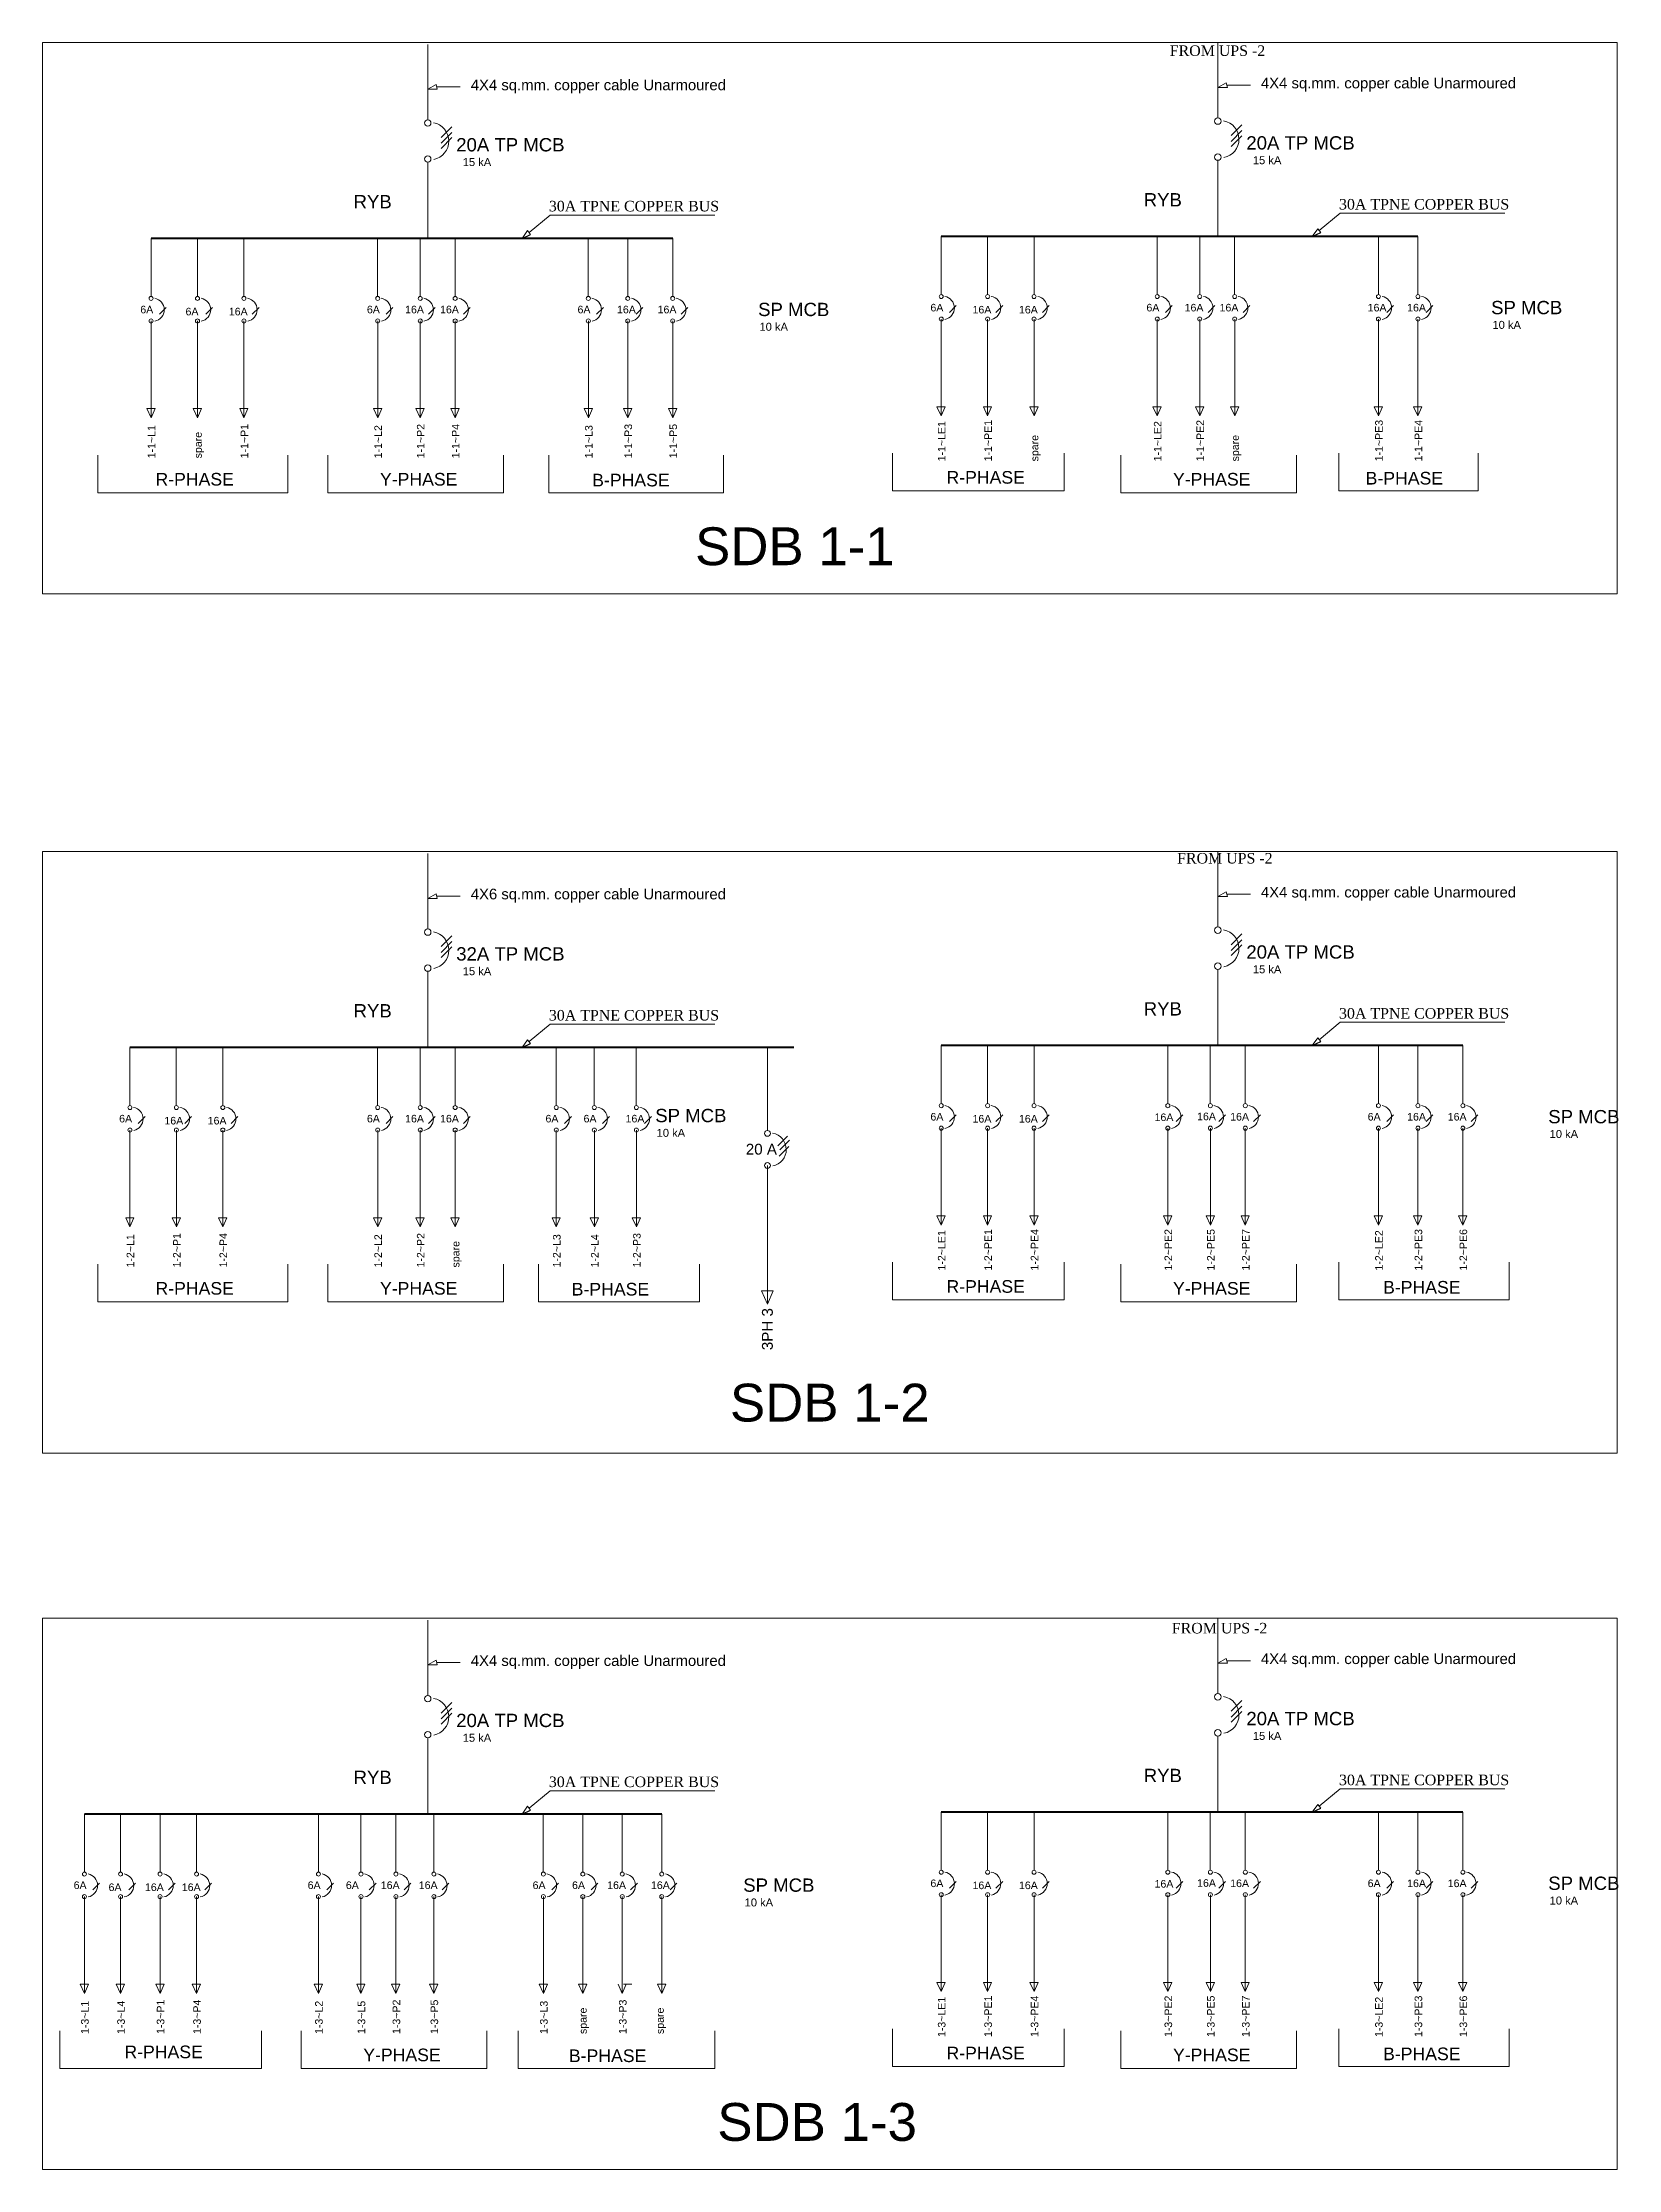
# Model space of a CAD drawing. Header units: millimetres. Extents: x 2399484 to 3337895, y 3598750 to 3969149.
# Drawn here: x 3036781 to 3099666, y 3727049 to 3811900 of the extents above; entities that cross this region are included whole.
import ezdxf

# ---------------------------------------------------------------- set-up
doc = ezdxf.new("R2010")
doc.units = ezdxf.units.MM
doc.header["$MEASUREMENT"] = 0
doc.layers.add('7 POWER PT WIRING', color=3, linetype='Continuous', lineweight=25)
doc.layers.add('Singleline', color=82, linetype='Continuous', lineweight=20)
doc.styles.add('ARIAL', font='arial.ttf')
doc.styles.add('MM', font='dutch.ttf')
doc.styles.add('ROOM', font='arial.ttf')

msp = doc.modelspace()

# ---------------------------------------------------------------- linework, layer by layer
at = {"layer": '7 POWER PT WIRING'}
for p, q in [((3055913.7, 3804087), (3056258.3, 3804247.2)), ((3087442.8, 3804162.2), (3087787.3, 3804322.4)), ((3055913.7, 3771808.6), (3056258.3, 3771968.8)), ((3087442.8, 3771883.9), (3087787.3, 3772044)), ((3055913.7, 3741227), (3056258.3, 3741387.2)), ((3087442.8, 3741302.2), (3087787.3, 3741462.4))]:
    msp.add_line(p, q, dxfattribs=at)
at = {"layer": 'Singleline', "ltscale": 3}
for p, q in [((3099609.5, 3811900.5), (3036780.8, 3811900.5)), ((3036780.8, 3811900.5), (3036780.8, 3789909.4)), ((3099609.5, 3789909.4), (3099609.5, 3811900.5)), ((3036780.8, 3789909.4), (3099609.5, 3789909.4)), ((3099609.5, 3779622.1), (3036780.8, 3779622.1)), ((3036780.8, 3779622.1), (3036780.8, 3755630)), ((3099609.5, 3755630), (3099609.5, 3779622.1)), ((3036780.8, 3755630), (3099609.5, 3755630)), ((3099609.5, 3749040.5), (3036780.8, 3749040.5)), ((3036780.8, 3749040.5), (3036780.8, 3727049.4)), ((3099609.5, 3727049.4), (3099609.5, 3749040.5)), ((3036780.8, 3727049.4), (3099609.5, 3727049.4))]:
    msp.add_line(p, q, dxfattribs=at)
at = {"layer": 'Singleline'}
for p, q in [((3052152.9, 3808820.2), (3052152.9, 3811825.3)), ((3083682, 3808895.4), (3083682, 3811900.5)), ((3052483.6, 3810223.9), (3052152.9, 3810036.6)), ((3052532.9, 3810036.6), (3052152.9, 3810036.6)), ((3084012.6, 3810299.1), (3083682, 3810111.8)), ((3084061.9, 3810111.8), (3083682, 3810111.8)), ((3052151.9, 3804087), (3052152.5, 3806788.4)), ((3052152.9, 3805872.8), (3052152.9, 3807126.4)), ((3083681, 3804162.2), (3083681.6, 3806863.6)), ((3083682, 3805948), (3083682, 3807201.6)), ((3056134.6, 3804396.2), (3055913.7, 3804087)), ((3087663.6, 3804471.4), (3087442.8, 3804162.2)), ((3052152.9, 3776541.8), (3052152.9, 3779546.9)), ((3083682, 3776617), (3083682, 3779622.1)), ((3052483.6, 3777945.5), (3052152.9, 3777758.2)), ((3052532.9, 3777758.2), (3052152.9, 3777758.2)), ((3084012.6, 3778020.7), (3083682, 3777833.4)), ((3084061.9, 3777833.4), (3083682, 3777833.4)), ((3052151.9, 3771808.6), (3052152.5, 3774510.1)), ((3052152.9, 3773594.4), (3052152.9, 3774848)), ((3083681, 3771883.9), (3083681.6, 3774585.3)), ((3083682, 3773669.6), (3083682, 3774923.2)), ((3056134.6, 3772117.8), (3055913.7, 3771808.6)), ((3087663.6, 3772193), (3087442.8, 3771883.9)), ((3052152.9, 3745960.2), (3052152.9, 3748965.3)), ((3083682, 3746035.4), (3083682, 3749040.5)), ((3052483.6, 3747363.9), (3052152.9, 3747176.6)), ((3052532.9, 3747176.6), (3052152.9, 3747176.6)), ((3084012.6, 3747439.1), (3083682, 3747251.8)), ((3084061.9, 3747251.8), (3083682, 3747251.8)), ((3052151.9, 3741227), (3052152.5, 3743928.4)), ((3052152.9, 3743012.8), (3052152.9, 3744266.4)), ((3083681, 3741302.2), (3083681.6, 3744003.6)), ((3083682, 3743088), (3083682, 3744341.6)), ((3056134.6, 3741536.2), (3055913.7, 3741227)), ((3087663.6, 3741611.4), (3087442.8, 3741302.2))]:
    msp.add_line(p, q, dxfattribs=at)
at = {"layer": 'Singleline', "ltscale": 2.5}
for p, q in [((3052483.6, 3810223.9), (3052532.9, 3810036.6)), ((3084012.6, 3810299.1), (3084061.9, 3810111.8)), ((3056134.6, 3804396.2), (3056258.3, 3804247.2)), ((3087663.6, 3804471.4), (3087787.3, 3804322.4)), ((3052483.6, 3777945.5), (3052532.9, 3777758.2)), ((3084012.6, 3778020.7), (3084061.9, 3777833.4)), ((3056134.6, 3772117.8), (3056258.3, 3771968.8)), ((3087663.6, 3772193), (3087787.3, 3772044)), ((3052483.6, 3747363.9), (3052532.9, 3747176.6)), ((3084012.6, 3747439.1), (3084061.9, 3747251.8)), ((3056134.6, 3741536.2), (3056258.3, 3741387.2)), ((3087663.6, 3741611.4), (3087787.3, 3741462.4))]:
    msp.add_line(p, q, dxfattribs=at)
at = {"layer": 'Singleline', "color": 4}
for p, q in [((3052508.2, 3810130.2), (3053452, 3810130.2)), ((3084037.3, 3810205.4), (3084981, 3810205.4)), ((3052508.2, 3777851.9), (3053452, 3777851.9)), ((3084037.3, 3777927.1), (3084981, 3777927.1)), ((3052508.2, 3747270.2), (3053452, 3747270.2)), ((3084037.3, 3747345.4), (3084981, 3747345.4))]:
    msp.add_line(p, q, dxfattribs=at)
at = {"layer": 'Singleline', "color": 2}
for p, q in [((3052682.8, 3808111.8), (3053113.9, 3808542.9)), ((3052682.8, 3807882.5), (3053113.9, 3808313.6)), ((3084211.9, 3808187), (3084643, 3808618.1)), ((3084211.9, 3807957.7), (3084643, 3808388.8)), ((3084211.9, 3807753.7), (3084643, 3808184.8)), ((3052682.8, 3807678.5), (3053113.9, 3808109.6)), ((3050152.6, 3801772.6), (3050152.6, 3804087)), ((3051849.7, 3801772.6), (3051849.7, 3804087)), ((3053244.3, 3801772.6), (3053244.3, 3804087)), ((3081258.2, 3801847.9), (3081258.2, 3804162.3)), ((3082955.2, 3801847.9), (3082955.2, 3804162.3)), ((3084349.8, 3801847.9), (3084349.8, 3804162.3)), ((3081592.3, 3801134.4), (3081861.7, 3801403.8)), ((3083289.3, 3801134.4), (3083558.8, 3801403.8)), ((3084683.9, 3801134.4), (3084953.4, 3801403.8)), ((3050155.5, 3800794.5), (3050155.5, 3796928.6)), ((3050486.7, 3801059.1), (3050756.2, 3801328.5)), ((3051852.6, 3800794.5), (3051852.6, 3796928.6)), ((3052183.8, 3801059.1), (3052453.2, 3801328.5)), ((3053247.2, 3800794.5), (3053247.2, 3796928.6)), ((3053578.4, 3801059.1), (3053847.8, 3801328.5)), ((3081261.1, 3800869.8), (3081261.1, 3797003.9)), ((3082958.1, 3800869.8), (3082958.1, 3797003.9)), ((3084352.7, 3800869.8), (3084352.7, 3797003.9)), ((3049985.1, 3797296), (3050315.1, 3797296)), ((3051682.2, 3797296), (3052012.2, 3797296)), ((3053076.8, 3797296), (3053406.8, 3797296)), ((3081090.7, 3797371.3), (3081420.6, 3797371.3)), ((3082787.7, 3797371.3), (3083117.7, 3797371.3)), ((3084182.3, 3797371.3), (3084512.3, 3797371.3)), ((3048158.9, 3795445.2), (3048158.9, 3793940.8)), ((3055172.5, 3795445.2), (3055172.5, 3793940.8)), ((3079803.5, 3795445), (3079803.5, 3793940.6)), ((3086817, 3795445), (3086817, 3793940.6)), ((3048158.9, 3793940.8), (3055172.5, 3793940.8)), ((3079803.5, 3793940.6), (3086817, 3793940.6)), ((3052682.8, 3775833.4), (3053113.9, 3776264.5)), ((3052682.8, 3775604.1), (3053113.9, 3776035.2)), ((3084211.9, 3775908.6), (3084643, 3776339.7)), ((3084211.9, 3775679.3), (3084643, 3776110.4)), ((3084211.9, 3775475.3), (3084643, 3775906.4)), ((3052682.8, 3775400.1), (3053113.9, 3775831.2)), ((3050152.6, 3769494.2), (3050152.6, 3771808.6)), ((3051849.7, 3769494.2), (3051849.7, 3771808.6)), ((3053244.3, 3769494.2), (3053244.3, 3771808.6)), ((3081681.7, 3769569.4), (3081681.7, 3771883.9)), ((3083378.8, 3769569.4), (3083378.8, 3771883.9)), ((3084773.3, 3769569.4), (3084773.3, 3771883.9)), ((3082015.8, 3768855.9), (3082285.2, 3769125.3)), ((3083712.9, 3768855.9), (3083982.3, 3769125.3)), ((3085107.5, 3768855.9), (3085376.9, 3769125.3)), ((3050155.5, 3768516.1), (3050155.5, 3764650.2)), ((3050486.7, 3768780.7), (3050756.2, 3769050.1)), ((3051852.6, 3768516.1), (3051852.6, 3764650.2)), ((3052183.8, 3768780.7), (3052453.2, 3769050.1)), ((3053247.2, 3768516.1), (3053247.2, 3764650.2)), ((3053578.4, 3768780.7), (3053847.8, 3769050.1)), ((3081684.6, 3768591.3), (3081684.6, 3764725.4)), ((3083381.7, 3768591.3), (3083381.7, 3764725.4)), ((3084776.3, 3768591.3), (3084776.3, 3764725.4)), ((3066197.4, 3767723), (3066582.6, 3768108.3)), ((3049985.1, 3765017.6), (3050315.1, 3765017.6)), ((3051682.2, 3765017.6), (3052012.2, 3765017.6)), ((3053076.8, 3765017.6), (3053406.8, 3765017.6)), ((3081514.2, 3765092.8), (3081844.2, 3765092.8)), ((3083211.2, 3765092.8), (3083541.2, 3765092.8)), ((3084605.8, 3765092.8), (3084935.8, 3765092.8)), ((3048158.9, 3763166.8), (3048158.9, 3761662.4)), ((3055172.5, 3763166.8), (3055172.5, 3761662.4)), ((3079803.5, 3763166.6), (3079803.5, 3761662.2)), ((3086817, 3763166.6), (3086817, 3761662.2)), ((3048158.9, 3761662.4), (3055172.5, 3761662.4)), ((3079803.5, 3761662.2), (3086817, 3761662.2)), ((3052682.8, 3745251.8), (3053113.9, 3745682.9)), ((3052682.8, 3745022.5), (3053113.9, 3745453.6)), ((3084211.9, 3745327), (3084643, 3745758.1)), ((3084211.9, 3745097.7), (3084643, 3745528.8)), ((3052682.8, 3744818.5), (3053113.9, 3745249.6)), ((3084211.9, 3744893.7), (3084643, 3745324.8)), ((3047788.4, 3738912.6), (3047788.4, 3741227)), ((3049485.5, 3738912.6), (3049485.5, 3741227)), ((3050880.1, 3738912.6), (3050880.1, 3741227)), ((3052394.5, 3738912.6), (3052394.5, 3741227)), ((3081681.7, 3738987.8), (3081681.7, 3741302.2)), ((3083378.8, 3738987.8), (3083378.8, 3741302.2)), ((3084773.3, 3738987.8), (3084773.3, 3741302.2)), ((3082015.8, 3738274.3), (3082285.2, 3738543.7)), ((3083712.9, 3738274.3), (3083982.3, 3738543.7)), ((3085107.5, 3738274.3), (3085376.9, 3738543.7)), ((3047791.4, 3737934.5), (3047791.4, 3734068.6)), ((3048122.5, 3738199.1), (3048392, 3738468.5)), ((3049488.4, 3737934.5), (3049488.4, 3734068.6)), ((3049819.6, 3738199.1), (3050089.1, 3738468.5)), ((3050883, 3737934.5), (3050883, 3734068.6)), ((3051214.2, 3738199.1), (3051483.6, 3738468.5)), ((3052397.4, 3737934.5), (3052397.4, 3734068.6)), ((3052728.6, 3738199.1), (3052998, 3738468.5)), ((3081684.6, 3738009.7), (3081684.6, 3734143.8)), ((3083381.7, 3738009.7), (3083381.7, 3734143.8)), ((3084776.3, 3738009.7), (3084776.3, 3734143.8)), ((3047620.9, 3734436), (3047950.9, 3734436)), ((3049318, 3734436), (3049648, 3734436)), ((3050712.6, 3734436), (3051042.6, 3734436)), ((3052227, 3734436), (3052557, 3734436)), ((3081514.2, 3734511.2), (3081844.2, 3734511.2)), ((3083211.2, 3734511.2), (3083541.2, 3734511.2)), ((3084605.8, 3734511.2), (3084935.8, 3734511.2)), ((3047108, 3732585.2), (3047108, 3731080.8)), ((3054506, 3732585.2), (3054506, 3731080.8)), ((3079803.5, 3732585), (3079803.5, 3731080.6)), ((3086817, 3732585), (3086817, 3731080.6)), ((3047108, 3731080.8), (3054506, 3731080.8)), ((3079803.5, 3731080.6), (3086817, 3731080.6))]:
    msp.add_line(p, q, dxfattribs=at)
at = {"layer": 'Singleline', "color": 1, "lineweight": 80}
for p, q in [((3061925.7, 3804087), (3041109.7, 3804087)), ((3091661.2, 3804162.2), (3072638.8, 3804162.2)), ((3066759, 3771808.6), (3040266.2, 3771808.6)), ((3093454.8, 3771883.9), (3072638.8, 3771883.9)), ((3061487.8, 3741227), (3038449.8, 3741227)), ((3093454.8, 3741302.2), (3072638.8, 3741302.2))]:
    msp.add_line(p, q, dxfattribs=at)
at = {"layer": 'Singleline', "color": 1}
for p, q in [((3041109.7, 3801772.6), (3041109.7, 3804087)), ((3042962.6, 3801772.6), (3042962.6, 3804087)), ((3044815.5, 3801772.6), (3044815.5, 3804087)), ((3072638.8, 3801847.8), (3072638.8, 3804162.2)), ((3074491.7, 3801847.8), (3074491.7, 3804162.2)), ((3076344.5, 3801847.8), (3076344.5, 3804162.2)), ((3072972.9, 3801134.3), (3073242.3, 3801403.7)), ((3074825.8, 3801134.3), (3075095.2, 3801403.7)), ((3076678.6, 3801134.3), (3076948.1, 3801403.7)), ((3041112.6, 3800794.5), (3041112.6, 3796928.6)), ((3041443.8, 3801059.1), (3041713.3, 3801328.5)), ((3042965.5, 3800794.5), (3042965.5, 3796928.6)), ((3043296.7, 3801059.1), (3043566.1, 3801328.5)), ((3044818.4, 3800794.5), (3044818.4, 3796928.6)), ((3045149.6, 3801059.1), (3045419, 3801328.5)), ((3072641.7, 3800869.7), (3072641.7, 3797003.8)), ((3074494.6, 3800869.7), (3074494.6, 3797003.8)), ((3076347.4, 3800869.7), (3076347.4, 3797003.8)), ((3040942.2, 3797296), (3041272.2, 3797296)), ((3042795.1, 3797296), (3043125.1, 3797296)), ((3044648, 3797296), (3044977.9, 3797296)), ((3072471.3, 3797371.2), (3072801.3, 3797371.2)), ((3074324.1, 3797371.2), (3074654.1, 3797371.2)), ((3076177, 3797371.2), (3076507, 3797371.2)), ((3038986, 3795445.2), (3038986, 3793940.8)), ((3046566.1, 3795445.2), (3046566.1, 3793940.8)), ((3070703.6, 3795520.4), (3070703.6, 3794016)), ((3077547.7, 3795520.4), (3077547.7, 3794016)), ((3038986, 3793940.8), (3046566.1, 3793940.8)), ((3070703.6, 3794016), (3077547.7, 3794016)), ((3040266.2, 3769494.2), (3040266.2, 3771808.6)), ((3042119.1, 3769494.2), (3042119.1, 3771808.6)), ((3043972, 3769494.2), (3043972, 3771808.6)), ((3072638.8, 3769569.4), (3072638.8, 3771883.9)), ((3074491.7, 3769569.4), (3074491.7, 3771883.9)), ((3076344.5, 3769569.4), (3076344.5, 3771883.9)), ((3072972.9, 3768855.9), (3073242.3, 3769125.3)), ((3074825.8, 3768855.9), (3075095.2, 3769125.3)), ((3076678.6, 3768855.9), (3076948.1, 3769125.3)), ((3040269.1, 3768516.1), (3040269.1, 3764650.2)), ((3040600.3, 3768780.7), (3040869.8, 3769050.1)), ((3042122, 3768516.1), (3042122, 3764650.2)), ((3042453.2, 3768780.7), (3042722.6, 3769050.1)), ((3043974.9, 3768516.1), (3043974.9, 3764650.2)), ((3044306.1, 3768780.7), (3044575.5, 3769050.1)), ((3066122.4, 3767889), (3066507.6, 3768274.3)), ((3072641.7, 3768591.3), (3072641.7, 3764725.4)), ((3074494.6, 3768591.3), (3074494.6, 3764725.4)), ((3076347.4, 3768591.3), (3076347.4, 3764725.4)), ((3040098.7, 3765017.6), (3040428.7, 3765017.6)), ((3041951.6, 3765017.6), (3042281.6, 3765017.6)), ((3043804.5, 3765017.6), (3044134.4, 3765017.6)), ((3072471.3, 3765092.8), (3072801.3, 3765092.8)), ((3074324.1, 3765092.8), (3074654.1, 3765092.8)), ((3076177, 3765092.8), (3076507, 3765092.8)), ((3038986, 3763166.8), (3038986, 3761662.4)), ((3046566.1, 3763166.8), (3046566.1, 3761662.4)), ((3070703.6, 3763242), (3070703.6, 3761737.6)), ((3077547.7, 3763242), (3077547.7, 3761737.6)), ((3038986, 3761662.4), (3046566.1, 3761662.4)), ((3070703.6, 3761737.6), (3077547.7, 3761737.6)), ((3038449.8, 3738912.6), (3038449.8, 3741227)), ((3039891, 3738912.6), (3039891, 3741227)), ((3041469, 3738912.6), (3041469, 3741227)), ((3042924, 3738912.6), (3042924, 3741227)), ((3072638.8, 3738987.8), (3072638.8, 3741302.2)), ((3074491.7, 3738987.8), (3074491.7, 3741302.2)), ((3076344.5, 3738987.8), (3076344.5, 3741302.2)), ((3072972.9, 3738274.3), (3073242.3, 3738543.7)), ((3074825.8, 3738274.3), (3075095.2, 3738543.7)), ((3076678.6, 3738274.3), (3076948.1, 3738543.7)), ((3038452.7, 3737934.5), (3038452.7, 3734068.6)), ((3038783.9, 3738199.1), (3039053.3, 3738468.5)), ((3039893.9, 3737934.5), (3039893.9, 3734068.6)), ((3040225.1, 3738199.1), (3040494.5, 3738468.5)), ((3041471.9, 3737934.5), (3041471.9, 3734068.6)), ((3041803.1, 3738199.1), (3042072.5, 3738468.5)), ((3042926.9, 3737934.5), (3042926.9, 3734068.6)), ((3043258.1, 3738199.1), (3043527.5, 3738468.5)), ((3072641.7, 3738009.7), (3072641.7, 3734143.8)), ((3074494.6, 3738009.7), (3074494.6, 3734143.8)), ((3076347.4, 3738009.7), (3076347.4, 3734143.8)), ((3038282.2, 3734436), (3038612.2, 3734436)), ((3039723.5, 3734436), (3040053.5, 3734436)), ((3041301.5, 3734436), (3041631.5, 3734436)), ((3042756.5, 3734436), (3043086.5, 3734436)), ((3072471.3, 3734511.2), (3072801.3, 3734511.2)), ((3074324.1, 3734511.2), (3074654.1, 3734511.2)), ((3076177, 3734511.2), (3076507, 3734511.2)), ((3070703.6, 3732660.4), (3070703.6, 3731156)), ((3077547.7, 3732660.4), (3077547.7, 3731156)), ((3037467.5, 3732585.2), (3037467.5, 3731080.8)), ((3045523, 3732585.2), (3045523, 3731080.8)), ((3037467.5, 3731080.8), (3045523, 3731080.8)), ((3070703.6, 3731156), (3077547.7, 3731156))]:
    msp.add_line(p, q, dxfattribs=at)
at = {"layer": 'Singleline', "color": 5}
for p, q in [((3058557.6, 3801772.6), (3058557.6, 3804087)), ((3060132.2, 3801772.6), (3060132.2, 3804087)), ((3061925.7, 3801772.6), (3061925.7, 3804087)), ((3090086.6, 3801847.8), (3090086.6, 3804162.2)), ((3091661.2, 3801847.8), (3091661.2, 3804162.2)), ((3090420.7, 3801134.3), (3090690.2, 3801403.7)), ((3091995.3, 3801134.3), (3092264.8, 3801403.7)), ((3058560.5, 3800794.5), (3058560.5, 3796928.6)), ((3058891.7, 3801059.1), (3059161.1, 3801328.5)), ((3060135.1, 3800794.5), (3060135.1, 3796928.6)), ((3060466.3, 3801059.1), (3060735.7, 3801328.5)), ((3061928.6, 3800794.5), (3061928.6, 3796928.6)), ((3062259.8, 3801059.1), (3062529.3, 3801328.5)), ((3090089.6, 3800869.7), (3090089.6, 3797003.8)), ((3091664.1, 3800869.7), (3091664.1, 3797003.8)), ((3058390.1, 3797296), (3058720.1, 3797296)), ((3059964.7, 3797296), (3060294.6, 3797296)), ((3061758.2, 3797296), (3062088.2, 3797296)), ((3089919.1, 3797371.2), (3090249.1, 3797371.2)), ((3091493.7, 3797371.2), (3091823.7, 3797371.2)), ((3056981.9, 3795445.2), (3056981.9, 3793940.8)), ((3063947.3, 3795445.2), (3063947.3, 3793940.8)), ((3088510.9, 3795520.4), (3088510.9, 3794016)), ((3094073.3, 3795520.4), (3094073.3, 3794016)), ((3056981.9, 3793940.8), (3063947.3, 3793940.8)), ((3088510.9, 3794016), (3094073.3, 3794016)), ((3057278.6, 3769494.2), (3057278.6, 3771808.6)), ((3058797.1, 3769494.2), (3058797.1, 3771808.6)), ((3060473.7, 3769494.2), (3060473.7, 3771808.6)), ((3090086.6, 3769569.4), (3090086.6, 3771883.9)), ((3091661.2, 3769569.4), (3091661.2, 3771883.9)), ((3093454.8, 3769569.4), (3093454.8, 3771883.9)), ((3090420.7, 3768855.9), (3090690.2, 3769125.3)), ((3091995.3, 3768855.9), (3092264.8, 3769125.3)), ((3093788.9, 3768855.9), (3094058.3, 3769125.3)), ((3057281.5, 3768516.1), (3057281.5, 3764650.2)), ((3057612.7, 3768780.7), (3057882.1, 3769050.1)), ((3058800, 3768516.1), (3058800, 3764650.2)), ((3059131.2, 3768780.7), (3059400.6, 3769050.1)), ((3060476.6, 3768516.1), (3060476.6, 3764650.2)), ((3060807.8, 3768780.7), (3061077.2, 3769050.1)), ((3090089.6, 3768591.3), (3090089.6, 3764725.4)), ((3091664.1, 3768591.3), (3091664.1, 3764725.4)), ((3093457.7, 3768591.3), (3093457.7, 3764725.4)), ((3066181.3, 3767478.6), (3066566.6, 3767863.9)), ((3057111.1, 3765017.6), (3057441.1, 3765017.6)), ((3058629.6, 3765017.6), (3058959.6, 3765017.6)), ((3060306.2, 3765017.6), (3060636.1, 3765017.6)), ((3089919.1, 3765092.8), (3090249.1, 3765092.8)), ((3091493.7, 3765092.8), (3091823.7, 3765092.8)), ((3093287.3, 3765092.8), (3093617.3, 3765092.8)), ((3056566.9, 3763166.8), (3056566.9, 3761662.4)), ((3062992.8, 3763166.8), (3062992.8, 3761662.4)), ((3088510.9, 3763242), (3088510.9, 3761737.6)), ((3095311.3, 3763242), (3095311.3, 3761737.6)), ((3056566.9, 3761662.4), (3062992.8, 3761662.4)), ((3088510.9, 3761737.6), (3095311.3, 3761737.6)), ((3056764, 3738912.6), (3056764, 3741227)), ((3058338.6, 3738912.6), (3058338.6, 3741227)), ((3059913.2, 3738912.6), (3059913.2, 3741227)), ((3059913.2, 3738912.6), (3059913.2, 3741227)), ((3061487.8, 3738912.6), (3061487.8, 3741227)), ((3061487.8, 3738912.6), (3061487.8, 3741227)), ((3090086.6, 3738987.8), (3090086.6, 3741302.2)), ((3091661.2, 3738987.8), (3091661.2, 3741302.2)), ((3093454.8, 3738987.8), (3093454.8, 3741302.2)), ((3090420.7, 3738274.3), (3090690.2, 3738543.7)), ((3091995.3, 3738274.3), (3092264.8, 3738543.7)), ((3093788.9, 3738274.3), (3094058.3, 3738543.7)), ((3056766.9, 3737934.5), (3056766.9, 3734068.6)), ((3057098.1, 3738199.1), (3057367.6, 3738468.5)), ((3058341.5, 3737934.5), (3058341.5, 3734068.6)), ((3058672.7, 3738199.1), (3058942.1, 3738468.5)), ((3059916.1, 3737934.5), (3059916.1, 3734068.6)), ((3060247.3, 3738199.1), (3060516.7, 3738468.5)), ((3061490.7, 3737934.5), (3061490.7, 3734068.6)), ((3061821.9, 3738199.1), (3062091.3, 3738468.5)), ((3090089.6, 3738009.7), (3090089.6, 3734143.8)), ((3091664.1, 3738009.7), (3091664.1, 3734143.8)), ((3093457.7, 3738009.7), (3093457.7, 3734143.8)), ((3056596.5, 3734436), (3056926.5, 3734436)), ((3058171.1, 3734436), (3058501.1, 3734436)), ((3059962.2, 3734436), (3060292.1, 3734436)), ((3061320.3, 3734436), (3061650.2, 3734436)), ((3089919.1, 3734511.2), (3090249.1, 3734511.2)), ((3091493.7, 3734511.2), (3091823.7, 3734511.2)), ((3093287.3, 3734511.2), (3093617.3, 3734511.2)), ((3088510.9, 3732660.4), (3088510.9, 3731156)), ((3095311.3, 3732660.4), (3095311.3, 3731156)), ((3055760, 3732585.2), (3055760, 3731080.8)), ((3063612.8, 3732585.2), (3063612.8, 3731080.8)), ((3055760, 3731080.8), (3063612.8, 3731080.8)), ((3088510.9, 3731156), (3095311.3, 3731156))]:
    msp.add_line(p, q, dxfattribs=at)
at = {"layer": 'Singleline', "color": 7, "true_color": 0xffffff}
for p, q in [((3065703.5, 3768499), (3065703.5, 3771808.6)), ((3065707.7, 3767100.4), (3065707.7, 3761572.1)), ((3065464, 3762097.5), (3065935.8, 3762097.5))]:
    msp.add_line(p, q, dxfattribs=at)
at = {"layer": 'Singleline'}
for points in [[(3063608.9, 3805016), (3057032.7, 3805016), (3056196.4, 3804321.7)], [(3095138, 3805091.2), (3088561.8, 3805091.2), (3087725.5, 3804396.9)], [(3063608.9, 3772737.6), (3057032.7, 3772737.6), (3056196.4, 3772043.3)], [(3095138, 3772812.8), (3088561.8, 3772812.8), (3087725.5, 3772118.5)], [(3063608.9, 3742156), (3057032.7, 3742156), (3056196.4, 3741461.7)], [(3095138, 3742231.2), (3088561.8, 3742231.2), (3087725.5, 3741536.9)]]:
    msp.add_lwpolyline(points, dxfattribs=at)
at = {"layer": 'Singleline', "color": 1}
for points in [[(3041272.2, 3797296), (3041112.6, 3796928.6), (3040942.2, 3797296)], [(3043125.1, 3797296), (3042965.5, 3796928.6), (3042795.1, 3797296)], [(3044977.9, 3797296), (3044818.4, 3796928.6), (3044648, 3797296)], [(3072801.3, 3797371.2), (3072641.7, 3797003.8), (3072471.3, 3797371.2)], [(3074654.1, 3797371.2), (3074494.6, 3797003.8), (3074324.1, 3797371.2)], [(3076507, 3797371.2), (3076347.4, 3797003.8), (3076177, 3797371.2)], [(3040428.7, 3765017.6), (3040269.1, 3764650.2), (3040098.7, 3765017.6)], [(3042281.6, 3765017.6), (3042122, 3764650.2), (3041951.6, 3765017.6)], [(3044134.4, 3765017.6), (3043974.9, 3764650.2), (3043804.5, 3765017.6)], [(3072801.3, 3765092.8), (3072641.7, 3764725.4), (3072471.3, 3765092.8)], [(3074654.1, 3765092.8), (3074494.6, 3764725.4), (3074324.1, 3765092.8)], [(3076507, 3765092.8), (3076347.4, 3764725.4), (3076177, 3765092.8)], [(3038612.2, 3734436), (3038452.7, 3734068.6), (3038282.2, 3734436)], [(3040053.5, 3734436), (3039893.9, 3734068.6), (3039723.5, 3734436)], [(3041631.5, 3734436), (3041471.9, 3734068.6), (3041301.5, 3734436)], [(3043086.5, 3734436), (3042926.9, 3734068.6), (3042756.5, 3734436)], [(3072801.3, 3734511.2), (3072641.7, 3734143.8), (3072471.3, 3734511.2)], [(3074654.1, 3734511.2), (3074494.6, 3734143.8), (3074324.1, 3734511.2)], [(3076507, 3734511.2), (3076347.4, 3734143.8), (3076177, 3734511.2)]]:
    msp.add_lwpolyline(points, dxfattribs=at)
at = {"layer": 'Singleline', "color": 2}
for points in [[(3050315.1, 3797296), (3050155.5, 3796928.6), (3049985.1, 3797296)], [(3052012.2, 3797296), (3051852.6, 3796928.6), (3051682.2, 3797296)], [(3053406.8, 3797296), (3053247.2, 3796928.6), (3053076.8, 3797296)], [(3081420.6, 3797371.3), (3081261.1, 3797003.9), (3081090.7, 3797371.3)], [(3083117.7, 3797371.3), (3082958.1, 3797003.9), (3082787.7, 3797371.3)], [(3084512.3, 3797371.3), (3084352.7, 3797003.9), (3084182.3, 3797371.3)], [(3050315.1, 3765017.6), (3050155.5, 3764650.2), (3049985.1, 3765017.6)], [(3052012.2, 3765017.6), (3051852.6, 3764650.2), (3051682.2, 3765017.6)], [(3053406.8, 3765017.6), (3053247.2, 3764650.2), (3053076.8, 3765017.6)], [(3081844.2, 3765092.8), (3081684.6, 3764725.4), (3081514.2, 3765092.8)], [(3083541.2, 3765092.8), (3083381.7, 3764725.4), (3083211.2, 3765092.8)], [(3084935.8, 3765092.8), (3084776.3, 3764725.4), (3084605.8, 3765092.8)], [(3047950.9, 3734436), (3047791.4, 3734068.6), (3047620.9, 3734436)], [(3049648, 3734436), (3049488.4, 3734068.6), (3049318, 3734436)], [(3051042.6, 3734436), (3050883, 3734068.6), (3050712.6, 3734436)], [(3052557, 3734436), (3052397.4, 3734068.6), (3052227, 3734436)], [(3081844.2, 3734511.2), (3081684.6, 3734143.8), (3081514.2, 3734511.2)], [(3083541.2, 3734511.2), (3083381.7, 3734143.8), (3083211.2, 3734511.2)], [(3084935.8, 3734511.2), (3084776.3, 3734143.8), (3084605.8, 3734511.2)]]:
    msp.add_lwpolyline(points, dxfattribs=at)
at = {"layer": 'Singleline', "color": 5}
for points in [[(3058720.1, 3797296), (3058560.5, 3796928.6), (3058390.1, 3797296)], [(3060294.6, 3797296), (3060135.1, 3796928.6), (3059964.7, 3797296)], [(3062088.2, 3797296), (3061928.6, 3796928.6), (3061758.2, 3797296)], [(3090249.1, 3797371.2), (3090089.6, 3797003.8), (3089919.1, 3797371.2)], [(3091823.7, 3797371.2), (3091664.1, 3797003.8), (3091493.7, 3797371.2)], [(3057441.1, 3765017.6), (3057281.5, 3764650.2), (3057111.1, 3765017.6)], [(3058959.6, 3765017.6), (3058800, 3764650.2), (3058629.6, 3765017.6)], [(3060636.1, 3765017.6), (3060476.6, 3764650.2), (3060306.2, 3765017.6)], [(3090249.1, 3765092.8), (3090089.6, 3764725.4), (3089919.1, 3765092.8)], [(3091823.7, 3765092.8), (3091664.1, 3764725.4), (3091493.7, 3765092.8)], [(3093617.3, 3765092.8), (3093457.7, 3764725.4), (3093287.3, 3765092.8)], [(3056926.5, 3734436), (3056766.9, 3734068.6), (3056596.5, 3734436)], [(3058501.1, 3734436), (3058341.5, 3734068.6), (3058171.1, 3734436)], [(3060075.7, 3734436), (3059916.1, 3734068.6), (3059745.7, 3734436)], [(3061650.2, 3734436), (3061490.7, 3734068.6), (3061320.3, 3734436)], [(3090249.1, 3734511.2), (3090089.6, 3734143.8), (3089919.1, 3734511.2)], [(3091823.7, 3734511.2), (3091664.1, 3734143.8), (3091493.7, 3734511.2)], [(3093617.3, 3734511.2), (3093457.7, 3734143.8), (3093287.3, 3734511.2)]]:
    msp.add_lwpolyline(points, dxfattribs=at)
at = {"layer": 'Singleline', "color": 7, "true_color": 0xffffff}
msp.add_lwpolyline([(3065935.8, 3762097.5), (3065707.7, 3761572.1), (3065464, 3762097.5)], dxfattribs=at)
at = {"layer": 'Singleline', "color": 2}
for centre, radius in [((3052152.9, 3808691.3), 128.9), ((3083682, 3808766.5), 128.9), ((3052152.9, 3807255.2), 128.9), ((3083682, 3807330.4), 128.9), ((3050155.5, 3801692.1), 80.5), ((3051852.6, 3801692.1), 80.5), ((3053247.2, 3801692.1), 80.5), ((3081261.1, 3801767.4), 80.5), ((3082958.1, 3801767.4), 80.5), ((3084352.7, 3801767.4), 80.5), ((3050155.5, 3800794.5), 80.5), ((3051852.6, 3800794.5), 80.5), ((3053247.2, 3800794.5), 80.5), ((3081261.1, 3800869.8), 80.5), ((3082958.1, 3800869.8), 80.5), ((3084352.7, 3800869.8), 80.5), ((3052152.9, 3776413), 128.9), ((3083682, 3776488.2), 128.9), ((3052152.9, 3774976.8), 128.9), ((3083682, 3775052), 128.9), ((3050155.5, 3769413.7), 80.5), ((3051852.6, 3769413.7), 80.5), ((3053247.2, 3769413.7), 80.5), ((3081684.6, 3769488.9), 80.5), ((3083381.7, 3769488.9), 80.5), ((3084776.3, 3769488.9), 80.5), ((3050155.5, 3768516.1), 80.5), ((3051852.6, 3768516.1), 80.5), ((3053247.2, 3768516.1), 80.5), ((3081684.6, 3768591.3), 80.5), ((3083381.7, 3768591.3), 80.5), ((3084776.3, 3768591.3), 80.5), ((3052152.9, 3745831.3), 128.9), ((3083682, 3745906.5), 128.9), ((3052152.9, 3744395.2), 128.9), ((3083682, 3744470.4), 128.9), ((3047791.4, 3738832.1), 80.5), ((3049488.4, 3738832.1), 80.5), ((3050883, 3738832.1), 80.5), ((3052397.4, 3738832.1), 80.5), ((3081684.6, 3738907.3), 80.5), ((3083381.7, 3738907.3), 80.5), ((3084776.3, 3738907.3), 80.5), ((3047791.4, 3737934.5), 80.5), ((3049488.4, 3737934.5), 80.5), ((3050883, 3737934.5), 80.5), ((3052397.4, 3737934.5), 80.5), ((3081684.6, 3738009.7), 80.5), ((3083381.7, 3738009.7), 80.5), ((3084776.3, 3738009.7), 80.5)]:
    msp.add_circle(centre, radius, dxfattribs=at)
at = {"layer": 'Singleline', "color": 1}
for centre in [(3041112.6, 3801692.1), (3042965.5, 3801692.1), (3044818.4, 3801692.1), (3072641.7, 3801767.3), (3074494.6, 3801767.3), (3076347.4, 3801767.3), (3041112.6, 3800794.5), (3042965.5, 3800794.5), (3044818.4, 3800794.5), (3072641.7, 3800869.7), (3074494.6, 3800869.7), (3076347.4, 3800869.7), (3040269.1, 3769413.7), (3042122, 3769413.7), (3043974.9, 3769413.7), (3072641.7, 3769488.9), (3074494.6, 3769488.9), (3076347.4, 3769488.9), (3040269.1, 3768516.1), (3042122, 3768516.1), (3043974.9, 3768516.1), (3072641.7, 3768591.3), (3074494.6, 3768591.3), (3076347.4, 3768591.3), (3038452.7, 3738832.1), (3039893.9, 3738832.1), (3041471.9, 3738832.1), (3042926.9, 3738832.1), (3072641.7, 3738907.3), (3074494.6, 3738907.3), (3076347.4, 3738907.3), (3038452.7, 3737934.5), (3039893.9, 3737934.5), (3041471.9, 3737934.5), (3042926.9, 3737934.5), (3072641.7, 3738009.7), (3074494.6, 3738009.7), (3076347.4, 3738009.7)]:
    msp.add_circle(centre, 80.5, dxfattribs=at)
at = {"layer": 'Singleline', "color": 5}
for centre in [(3058560.5, 3801692.1), (3060135.1, 3801692.1), (3061928.6, 3801692.1), (3090089.6, 3801767.3), (3091664.1, 3801767.3), (3058560.5, 3800794.5), (3060135.1, 3800794.5), (3061928.6, 3800794.5), (3090089.6, 3800869.7), (3091664.1, 3800869.7), (3057281.5, 3769413.7), (3058800, 3769413.7), (3060476.6, 3769413.7), (3090089.6, 3769488.9), (3091664.1, 3769488.9), (3093457.7, 3769488.9), (3057281.5, 3768516.1), (3058800, 3768516.1), (3060476.6, 3768516.1), (3090089.6, 3768591.3), (3091664.1, 3768591.3), (3093457.7, 3768591.3), (3056766.9, 3738832.1), (3058341.5, 3738832.1), (3059913.2, 3738832.1), (3061490.7, 3738832.1), (3090089.6, 3738907.3), (3091664.1, 3738907.3), (3093457.7, 3738907.3), (3056766.9, 3737934.5), (3058341.5, 3737934.5), (3059916.1, 3737934.5), (3061490.7, 3737934.5), (3090089.6, 3738009.7), (3091664.1, 3738009.7), (3093457.7, 3738009.7)]:
    msp.add_circle(centre, 80.5, dxfattribs=at)
at = {"layer": 'Singleline', "color": 7, "true_color": 0xffffff}
for centre in [(3065707.7, 3768383.9), (3065707.7, 3767100.4)]:
    msp.add_circle(centre, 115.2, dxfattribs=at)
at = {"layer": 'Singleline', "color": 2}
for centre, radius in [((3052245.5, 3807968.5), 747.4), ((3083774.5, 3808043.7), 747.4), ((3050213.4, 3801240.3), 467.1), ((3051910.4, 3801240.3), 467.1), ((3053305, 3801240.3), 467.1), ((3081318.9, 3801315.6), 467.1), ((3083016, 3801315.6), 467.1), ((3084410.6, 3801315.6), 467.1), ((3052245.5, 3775690.1), 747.4), ((3083774.5, 3775765.3), 747.4), ((3050213.4, 3768961.9), 467.1), ((3051910.4, 3768961.9), 467.1), ((3053305, 3768961.9), 467.1), ((3081742.4, 3769037.1), 467.1), ((3083439.5, 3769037.1), 467.1), ((3084834.1, 3769037.1), 467.1), ((3052245.5, 3745108.5), 747.4), ((3083774.5, 3745183.7), 747.4), ((3047849.2, 3738380.3), 467.1), ((3049546.2, 3738380.3), 467.1), ((3050940.8, 3738380.3), 467.1), ((3052455.2, 3738380.3), 467.1), ((3081742.4, 3738455.5), 467.1), ((3083439.5, 3738455.5), 467.1), ((3084834.1, 3738455.5), 467.1)]:
    msp.add_arc(centre, radius, 281.247956, 79.487481, dxfattribs=at)
at = {"layer": 'Singleline', "color": 1}
for centre in [(3041170.5, 3801240.3), (3043023.3, 3801240.3), (3044876.2, 3801240.3), (3072699.5, 3801315.5), (3074552.4, 3801315.5), (3076405.3, 3801315.5), (3040327, 3768961.9), (3042179.8, 3768961.9), (3044032.7, 3768961.9), (3072699.5, 3769037.1), (3074552.4, 3769037.1), (3076405.3, 3769037.1), (3038510.5, 3738380.3), (3039951.7, 3738380.3), (3041529.7, 3738380.3), (3042984.7, 3738380.3), (3072699.5, 3738455.5), (3074552.4, 3738455.5), (3076405.3, 3738455.5)]:
    msp.add_arc(centre, 467.1, 281.247956, 79.487481, dxfattribs=at)
at = {"layer": 'Singleline', "color": 5}
for centre in [(3058618.3, 3801240.3), (3060192.9, 3801240.3), (3061986.5, 3801240.3), (3090147.4, 3801315.5), (3091722, 3801315.5), (3057339.3, 3768961.9), (3058857.8, 3768961.9), (3060534.4, 3768961.9), (3090147.4, 3769037.1), (3091722, 3769037.1), (3093515.5, 3769037.1), (3056824.7, 3738380.3), (3058399.3, 3738380.3), (3059973.9, 3738380.3), (3061548.5, 3738380.3), (3090147.4, 3738455.5), (3091722, 3738455.5), (3093515.5, 3738455.5)]:
    msp.add_arc(centre, 467.1, 281.247956, 79.487481, dxfattribs=at)
at = {"layer": 'Singleline', "color": 7, "true_color": 0xffffff}
msp.add_arc((3065790.4, 3767737.8), 668, 281.247956, 79.487481, dxfattribs=at)

# ---------------------------------------------------------------- texts
at = {"layer": 'Singleline', "color": 1}
for s, height, style, p in [('FROM UPS -2', 420.376, 'MM', (3081761.1, 3811366.6)), ('20A TP MCB', 530.46, 'ROOM', (3084817.6, 3807632.5)), ('20A TP MCB', 530.46, 'ROOM', (3053288.5, 3807557.3)), ('15 kA', 318.27, 'ROOM', (3053548.4, 3806972.6)), ('15 kA', 318.27, 'ROOM', (3085077.5, 3807047.8)), (' RYB', 530.46, 'ROOM', (3048986.9, 3805287.5)), ('30A TPNE COPPER BUS', 420.376, 'MM', (3056985.5, 3805164)), (' RYB', 530.46, 'ROOM', (3080516, 3805362.7)), ('30A TPNE COPPER BUS', 420.376, 'MM', (3088514.6, 3805239.2)), ('6A  ', 302.4, 'ARIAL', (3040681.9, 3801098.4)), (' SP MCB', 530.46, 'ROOM', (3065129.8, 3800987.5)), ('6A  ', 302.4, 'ARIAL', (3072211, 3801173.6)), ('16A  ', 302.4, 'ARIAL', (3073890.5, 3801093)), ('16A  ', 302.4, 'ARIAL', (3075743.4, 3801093)), (' SP MCB', 530.46, 'ROOM', (3094377.9, 3801062.7)), ('6A  ', 302.4, 'ARIAL', (3042487.5, 3801017.8)), ('16A  ', 302.4, 'ARIAL', (3044214.3, 3801017.8)), ('10 kA', 318.27, 'ROOM', (3065389.7, 3800402.8)), ('10 kA', 318.27, 'ROOM', (3094637.8, 3800478)), ('R-PHASE', 504, 'ARIAL', (3041287, 3794226.8)), ('R-PHASE', 504, 'ARIAL', (3072850.6, 3794302)), ('FROM UPS -2', 420.376, 'MM', (3082054.1, 3779149.1)), ('20A TP MCB', 530.46, 'ROOM', (3084817.6, 3775354.1)), ('32A TP MCB', 530.46, 'ROOM', (3053288.5, 3775278.9)), ('15 kA', 318.27, 'ROOM', (3053548.4, 3774694.2)), ('15 kA', 318.27, 'ROOM', (3085077.5, 3774769.4)), (' RYB', 530.46, 'ROOM', (3048986.9, 3773009.1)), (' RYB', 530.46, 'ROOM', (3080516, 3773084.3)), ('30A TPNE COPPER BUS', 420.376, 'MM', (3088514.6, 3772960.8)), ('30A TPNE COPPER BUS', 420.376, 'MM', (3056985.5, 3772885.6)), ('6A  ', 302.4, 'ARIAL', (3039838.4, 3768820)), (' SP MCB', 530.46, 'ROOM', (3061024.8, 3768829.6)), ('6A  ', 302.4, 'ARIAL', (3072211, 3768895.2)), ('16A  ', 302.4, 'ARIAL', (3073890.5, 3768814.7)), ('16A  ', 302.4, 'ARIAL', (3075743.4, 3768814.7)), (' SP MCB', 530.46, 'ROOM', (3096658.9, 3768784.3)), ('16A  ', 302.4, 'ARIAL', (3041644, 3768739.4)), ('16A  ', 302.4, 'ARIAL', (3043370.8, 3768739.4)), ('10 kA', 318.27, 'ROOM', (3061284.7, 3768244.9)), ('10 kA', 318.27, 'ROOM', (3096918.8, 3768199.6)), ('R-PHASE', 504, 'ARIAL', (3041287, 3761948.4)), ('R-PHASE', 504, 'ARIAL', (3072850.6, 3762023.6)), ('FROM UPS -2', 420.376, 'MM', (3081844.1, 3748434.6)), ('20A TP MCB', 530.46, 'ROOM', (3053288.5, 3744697.3)), ('20A TP MCB', 530.46, 'ROOM', (3084817.6, 3744772.5)), ('15 kA', 318.27, 'ROOM', (3085077.5, 3744187.8)), ('15 kA', 318.27, 'ROOM', (3053548.4, 3744112.6)), (' RYB', 530.46, 'ROOM', (3048986.9, 3742427.5)), (' RYB', 530.46, 'ROOM', (3080516, 3742502.7)), ('30A TPNE COPPER BUS', 420.376, 'MM', (3088514.6, 3742379.2)), ('30A TPNE COPPER BUS', 420.376, 'MM', (3056985.5, 3742304)), ('6A  ', 302.4, 'ARIAL', (3038021.9, 3738238.4)), (' SP MCB', 530.46, 'ROOM', (3064536.3, 3738127.5)), ('6A  ', 302.4, 'ARIAL', (3072211, 3738313.6)), ('16A  ', 302.4, 'ARIAL', (3073890.5, 3738233)), ('16A  ', 302.4, 'ARIAL', (3075743.4, 3738233)), (' SP MCB', 530.46, 'ROOM', (3096658.9, 3738202.7)), ('6A  ', 302.4, 'ARIAL', (3039415.9, 3738157.8)), ('16A  ', 302.4, 'ARIAL', (3040867.8, 3738157.8)), ('16A  ', 302.4, 'ARIAL', (3042338.8, 3738157.8)), ('10 kA', 318.27, 'ROOM', (3064796.2, 3737542.8)), ('10 kA', 318.27, 'ROOM', (3096918.8, 3737618)), ('R-PHASE', 504, 'ARIAL', (3040048.5, 3731487.5)), ('R-PHASE', 504, 'ARIAL', (3072850.6, 3731442))]:
    msp.add_text(s, height=height, dxfattribs=dict(at, style=style)).set_placement(p)
at = {"layer": 'Singleline', "style": 'ROOM'}
for s, p in [('4X4 sq.mm. copper cable Unarmoured', (3053870.1, 3809996.9)), ('4X4 sq.mm. copper cable Unarmoured', (3085399.2, 3810072.1)), ('4X6 sq.mm. copper cable Unarmoured', (3053870.1, 3777718.5)), ('4X4 sq.mm. copper cable Unarmoured', (3085399.2, 3777793.7)), ('4X4 sq.mm. copper cable Unarmoured', (3053870.1, 3747136.9)), ('4X4 sq.mm. copper cable Unarmoured', (3085399.2, 3747212.1))]:
    msp.add_text(s, height=424.365, dxfattribs=at).set_placement(p)
at = {"layer": 'Singleline', "color": 2, "style": 'ARIAL'}
for s, height, p in [('6A  ', 302.4, (3049724.8, 3801098.4)), ('16A  ', 302.4, (3051248.5, 3801098.4)), ('16A  ', 302.4, (3052643.1, 3801098.4)), ('6A  ', 302.4, (3080830.3, 3801173.7)), ('16A  ', 302.4, (3082354.1, 3801173.7)), ('16A  ', 302.4, (3083748.7, 3801173.7)), ('Y-PHASE', 504, (3050246.5, 3794226.8)), ('Y-PHASE', 504, (3081891, 3794226.6)), ('6A  ', 302.4, (3049724.8, 3768820)), ('16A  ', 302.4, (3051248.5, 3768820)), ('16A  ', 302.4, (3052643.1, 3768820)), ('16A  ', 302.4, (3081154.7, 3768875.2)), ('16A  ', 302.4, (3082851.7, 3768908.2)), ('16A  ', 302.4, (3084172.2, 3768895.2)), ('Y-PHASE', 504, (3050246.5, 3761948.4)), ('Y-PHASE', 504, (3081891, 3761948.2)), ('6A  ', 302.4, (3047360.6, 3738238.4)), ('6A  ', 302.4, (3048884.4, 3738238.4)), ('16A  ', 302.4, (3050278.9, 3738238.4)), ('16A  ', 302.4, (3051793.3, 3738238.4)), ('16A  ', 302.4, (3081154.7, 3738293.6)), ('16A  ', 302.4, (3082851.7, 3738326.6)), ('16A  ', 302.4, (3084172.2, 3738313.6)), ('Y-PHASE', 504, (3049580, 3731366.8)), ('Y-PHASE', 504, (3081891, 3731366.6))]:
    msp.add_text(s, height=height, dxfattribs=at).set_placement(p)
at = {"layer": 'Singleline', "color": 5, "style": 'ARIAL'}
for s, height, p in [('6A  ', 302.4, (3058129.8, 3801098.4)), ('16A  ', 302.4, (3059704.3, 3801098.4)), ('16A  ', 302.4, (3061324.6, 3801098.4)), ('16A  ', 302.4, (3089658.8, 3801173.6)), ('16A  ', 302.4, (3091233.4, 3801173.6)), ('B-PHASE', 504, (3058713.2, 3794193.3)), ('B-PHASE', 504, (3089577.8, 3794268.5)), ('6A  ', 302.4, (3056850.8, 3768820)), ('6A  ', 302.4, (3058369.3, 3768820)), ('16A  ', 302.4, (3060045.8, 3768820)), ('6A  ', 302.4, (3089658.8, 3768895.2)), ('16A  ', 302.4, (3091233.4, 3768895.2)), ('16A  ', 302.4, (3092853.6, 3768895.2)), ('B-PHASE', 504, (3057896.7, 3761914.9)), ('B-PHASE', 504, (3090273.3, 3761990.1)), ('6A  ', 302.4, (3056336.2, 3738238.4)), ('6A  ', 302.4, (3057910.8, 3738238.4)), ('16A  ', 302.4, (3059312, 3738238.4)), ('16A  ', 302.4, (3061059.9, 3738238.4)), ('6A  ', 302.4, (3089658.8, 3738313.6)), ('16A  ', 302.4, (3091233.4, 3738313.6)), ('16A  ', 302.4, (3092853.6, 3738313.6)), ('B-PHASE', 504, (3057784.7, 3731333.3)), ('B-PHASE', 504, (3090273.3, 3731408.5))]:
    msp.add_text(s, height=height, dxfattribs=at).set_placement(p)
at = {"layer": 'Singleline', "color": 1, "style": 'ARIAL'}
for s, p in [('1-1~L1', (3041282.5, 3795311)), ('spare', (3043135.4, 3795311)), ('1-1~P1', (3044988.2, 3795311)), ('1-1~LE1', (3072811.6, 3795189.9)), ('1-1~PE1', (3074664.4, 3795189.9)), ('spare', (3076517.3, 3795189.9)), ('1-2~L1', (3040439, 3763032.6)), ('1-2~P1', (3042291.9, 3763032.6)), ('1-2~P4', (3044144.7, 3763032.6)), ('1-2~LE1', (3072811.6, 3762911.5)), ('1-2~PE1', (3074664.4, 3762911.5)), ('1-2~PE4', (3076517.3, 3762911.5)), ('1-3~L1', (3038622.5, 3732451)), ('1-3~L4', (3040063.8, 3732451)), ('1-3~P1', (3041641.8, 3732451)), ('1-3~P4', (3043096.8, 3732451)), ('1-3~LE1', (3072811.6, 3732329.9)), ('1-3~PE1', (3074664.4, 3732329.9)), ('1-3~PE4', (3076517.3, 3732329.9))]:
    msp.add_text(s, height=302.4, rotation=90, dxfattribs=at).set_placement(p)
at = {"layer": 'Singleline', "color": 2, "style": 'ARIAL'}
for s, p in [('1-1~L2', (3050325.4, 3795311)), ('1-1~P2', (3052022.5, 3795311)), ('1-1~P4', (3053417.1, 3795311)), ('1-1~LE2', (3081430.9, 3795190)), ('1-1~PE2', (3083128, 3795190)), ('spare', (3084522.6, 3795190)), ('1-2~L2', (3050325.4, 3763032.6)), ('1-2~P2', (3052022.5, 3763032.6)), ('spare', (3053417.1, 3763032.6)), ('1-2~PE2', (3081854.5, 3762911.5)), ('1-2~PE5', (3083551.5, 3762911.5)), ('1-2~PE7', (3084946.1, 3762911.5)), ('1-3~L2', (3047961.2, 3732451)), ('1-3~L5', (3049658.3, 3732451)), ('1-3~P2', (3051052.9, 3732451)), ('1-3~P5', (3052567.3, 3732451)), ('1-3~PE2', (3081854.5, 3732329.9)), ('1-3~PE5', (3083551.5, 3732329.9)), ('1-3~PE7', (3084946.1, 3732329.9))]:
    msp.add_text(s, height=302.4, rotation=90, dxfattribs=at).set_placement(p)
at = {"layer": 'Singleline', "color": 5, "style": 'ARIAL'}
for s, p in [('1-1~L3', (3058730.4, 3795311)), ('1-1~P3', (3060304.9, 3795311)), ('1-1~P5', (3062098.5, 3795311)), ('1-1~PE3', (3090259.4, 3795189.9)), ('1-1~PE4', (3091834, 3795189.9)), ('1-2~L3', (3057451.4, 3763032.6)), ('1-2~L4', (3058969.9, 3763032.6)), ('1-2~P3', (3060646.4, 3763032.6)), ('1-2~LE2', (3090259.4, 3762911.5)), ('1-2~PE3', (3091834, 3762911.5)), ('1-2~PE6', (3093627.6, 3762911.5)), ('1-3~L3', (3056936.8, 3732451)), ('spare', (3058494.4, 3732451)), ('1-3~P3', (3060086, 3732451)), ('spare', (3061571.8, 3732451)), ('1-3~LE2', (3090259.4, 3732329.9)), ('1-3~PE3', (3091834, 3732329.9)), ('1-3~PE6', (3093627.6, 3732329.9))]:
    msp.add_text(s, height=302.4, rotation=90, dxfattribs=at).set_placement(p)
at = {"layer": 'Singleline', "color": 7, "true_color": 0xffffff, "style": 'ARIAL'}
msp.add_text('20 A', height=432.43, dxfattribs=at).set_placement((3064843.8, 3767534.9))
msp.add_text('3PH 3', height=432.43, rotation=90, dxfattribs=at).set_placement((3065921, 3759734.1))
at = {"layer": 'Singleline', "color": 1, "linetype": 'Continuous', "lineweight": 35, "char_height": 1509.29, "attachment_point": 5, "style": 'ARIAL'}
for s, insert in [('SDB 1-1', (3066802.8, 3791794.7)), ('SDB 1-2', (3068195.1, 3757631)), ('SDB 1-3', (3067690.2, 3728934.7))]:
    msp.add_mtext(s, dxfattribs=dict(at, insert=insert))

doc.saveas('drawing.dxf')
